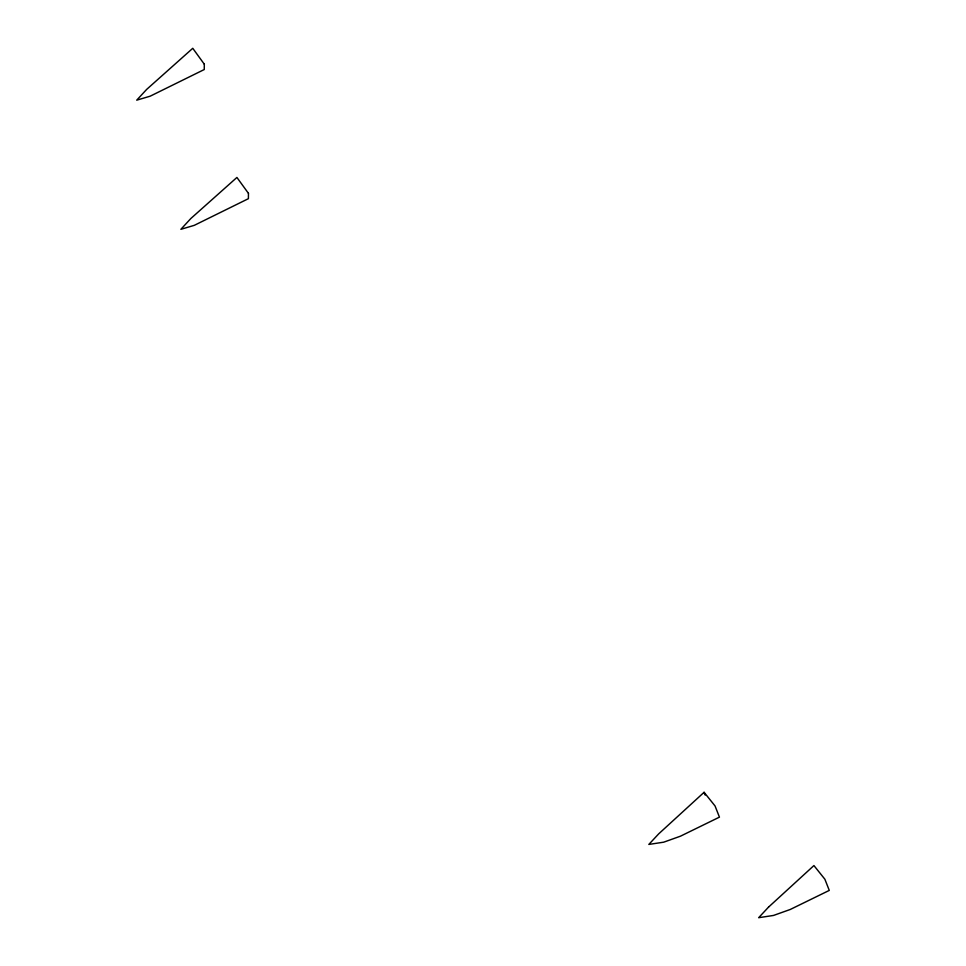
<?xml version="1.0" encoding="UTF-8"?>
<svg xmlns="http://www.w3.org/2000/svg" width="966" height="966" viewBox="0 0 966 966"><rect width="100%" height="100%" fill="white"/><g stroke="black" fill="none" stroke-linecap="round" stroke-linejoin="round"><path stroke-width="1.45" d="M704.093 792.301L658.727 833.827L648.826 844.429L663.69 842.183L680.414 836.206L719.441 817.139L715.045 805.958L704.093 792.301L705.192 795.09M204.309 64.203L204.249 69.54L150.128 96.202L136.725 100.162L146.675 89.391L192.765 48.3L204.309 64.203M248.455 193.357L248.395 198.682L194.275 225.344L180.884 229.316L190.821 218.533L236.911 177.454L248.455 193.357M768.562 907.098L758.66 917.7L773.524 915.442L790.248 909.477L829.275 890.41L824.879 879.229L813.927 865.56L768.562 907.098"/></g></svg>
